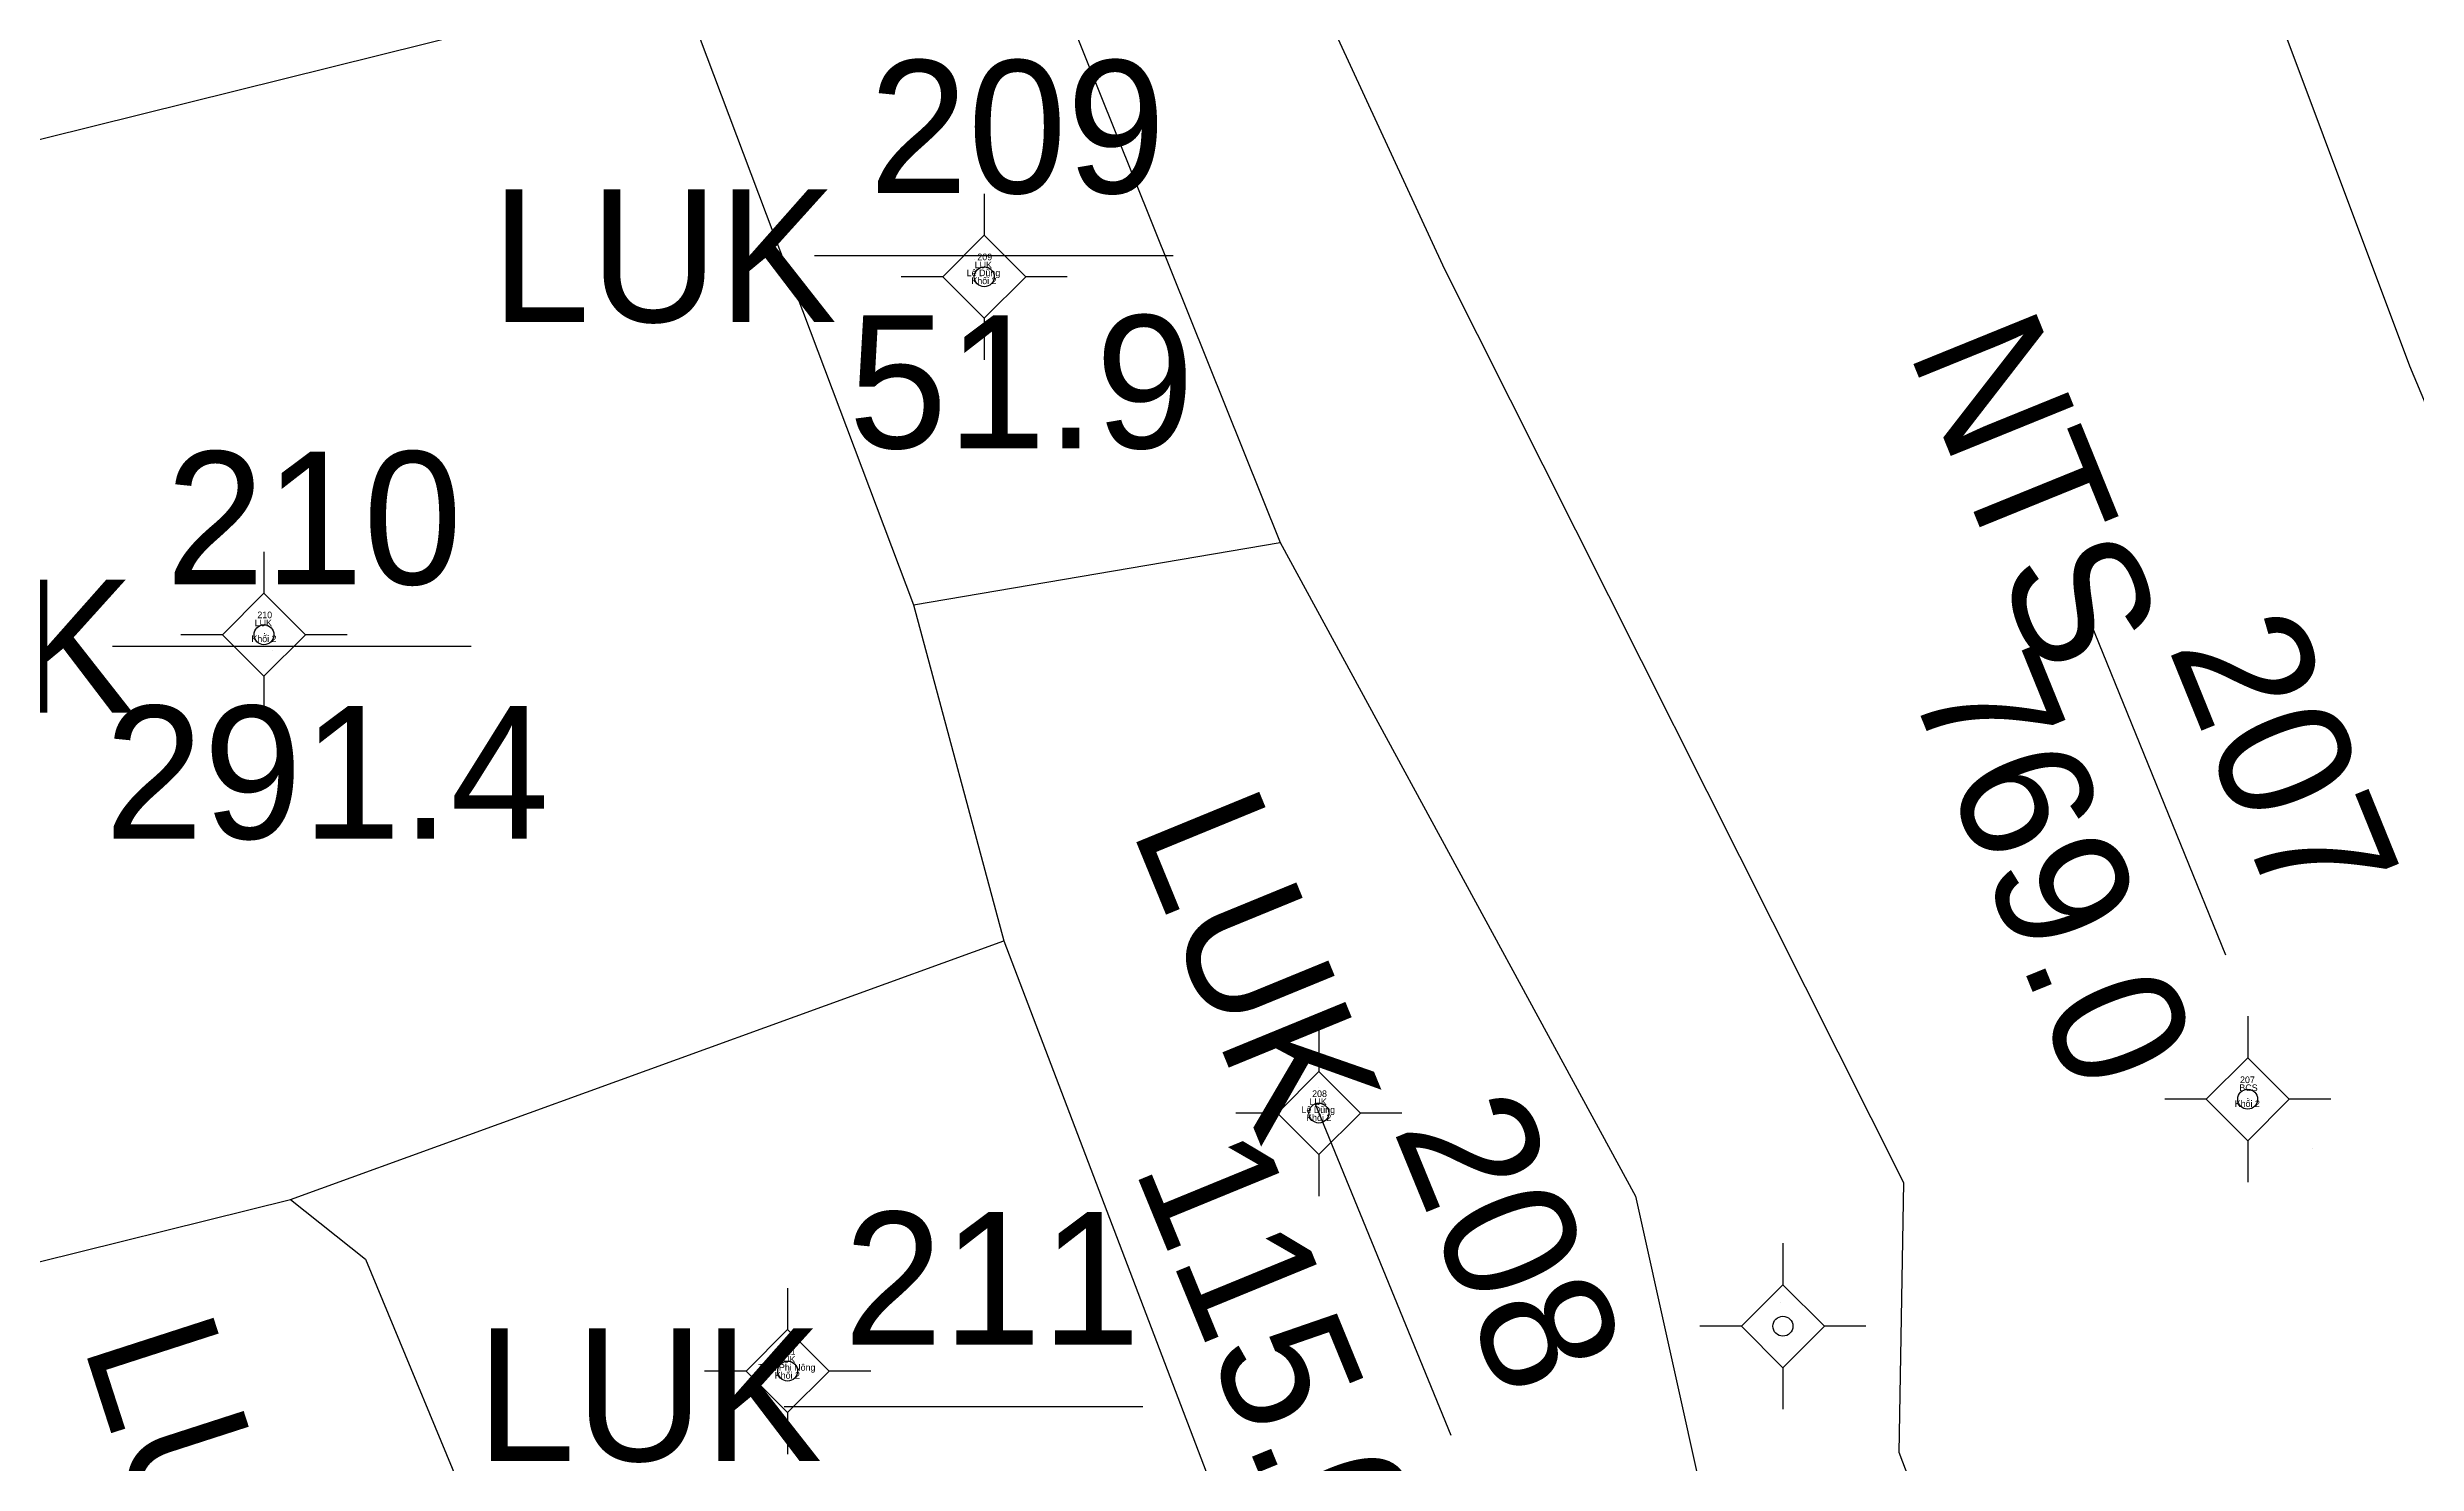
# Model space of a CAD drawing. Extents: x 550890 to 551618, y 1839259 to 1840146.
# Drawn here: x 551403.95 to 551439.62, y 1839565.47 to 1839586.79 of the extents above; entities that cross this region are included whole.
import ezdxf

# ---------------------------------------------------------------- set-up
doc = ezdxf.new("R2010")
doc.units = 0
for name, color, linetype in [('Level 10', 7, 'Continuous'), ('Level 11', 7, 'Continuous'), ('Level 13', 7, 'Continuous'), ('Level 15', 7, 'Continuous'), ('Level 2', 7, 'Continuous'), ('Level 23', 7, 'Continuous'), ('Level 31', 7, 'Continuous'), ('Level 4', 7, 'Continuous')]:
    doc.layers.add(name, color=color, linetype=linetype)

msp = doc.modelspace()

# ---------------------------------------------------------------- linework, layer by layer
at = {"layer": 'Level 10'}
for p, q in [((551396.51, 1839583.59), (551411.81, 1839587.39)), ((551413.76, 1839586.96), (551416.99, 1839578.4)), ((551416.99, 1839578.4), (551422.51, 1839579.34)), ((551416.99, 1839578.4), (551418.35, 1839573.34)), ((551407.61, 1839569.45), (551418.35, 1839573.34)), ((551418.35, 1839573.34), (551421.85, 1839564.16)), ((551401.45, 1839567.92), (551407.61, 1839569.45))]:
    msp.add_line(p, q, dxfattribs=at)
msp.add_lwpolyline([(551407.61, 1839569.45), (551408.74, 1839568.55), (551412.2, 1839560.2)], dxfattribs=at)
at = {"layer": 'Level 11'}
for p, q in [((551418.054, 1839584.591), (551418.054, 1839583.966)), ((551418.054, 1839583.966), (551417.429, 1839583.341)), ((551418.679, 1839583.341), (551418.054, 1839583.966)), ((551417.429, 1839583.341), (551416.804, 1839583.341)), ((551417.429, 1839583.341), (551418.054, 1839582.716)), ((551418.054, 1839582.716), (551418.679, 1839583.341)), ((551419.304, 1839583.341), (551418.679, 1839583.341)), ((551418.054, 1839582.716), (551418.054, 1839582.091)), ((551407.21, 1839579.201), (551407.21, 1839578.576)), ((551407.21, 1839578.576), (551406.585, 1839577.951)), ((551407.835, 1839577.951), (551407.21, 1839578.576)), ((551406.585, 1839577.951), (551405.96, 1839577.951)), ((551406.585, 1839577.951), (551407.21, 1839577.326)), ((551407.21, 1839577.326), (551407.835, 1839577.951)), ((551408.46, 1839577.951), (551407.835, 1839577.951)), ((551407.21, 1839577.326), (551407.21, 1839576.701)), ((551423.092, 1839571.999), (551423.092, 1839571.374)), ((551437.076, 1839572.208), (551437.076, 1839571.583)), ((551437.076, 1839571.583), (551436.451, 1839570.958)), ((551437.701, 1839570.958), (551437.076, 1839571.583)), ((551423.092, 1839571.374), (551422.467, 1839570.749)), ((551423.717, 1839570.749), (551423.092, 1839571.374)), ((551436.451, 1839570.958), (551435.826, 1839570.958)), ((551436.451, 1839570.958), (551437.076, 1839570.333)), ((551437.076, 1839570.333), (551437.701, 1839570.958)), ((551438.326, 1839570.958), (551437.701, 1839570.958)), ((551422.467, 1839570.749), (551421.842, 1839570.749)), ((551422.467, 1839570.749), (551423.092, 1839570.124)), ((551423.092, 1839570.124), (551423.717, 1839570.749)), ((551424.342, 1839570.749), (551423.717, 1839570.749)), ((551423.092, 1839570.124), (551423.092, 1839569.499)), ((551437.076, 1839570.333), (551437.076, 1839569.708)), ((551430.078, 1839568.79), (551430.078, 1839568.165)), ((551415.094, 1839568.114), (551415.094, 1839567.489)), ((551430.078, 1839568.165), (551429.453, 1839567.54)), ((551430.703, 1839567.54), (551430.078, 1839568.165)), ((551415.094, 1839567.489), (551414.469, 1839566.864)), ((551415.719, 1839566.864), (551415.094, 1839567.489)), ((551429.453, 1839567.54), (551428.828, 1839567.54)), ((551429.453, 1839567.54), (551430.078, 1839566.915)), ((551430.078, 1839566.915), (551430.703, 1839567.54)), ((551431.328, 1839567.54), (551430.703, 1839567.54)), ((551430.078, 1839566.915), (551430.078, 1839566.29)), ((551414.469, 1839566.864), (551413.844, 1839566.864)), ((551414.469, 1839566.864), (551415.094, 1839566.239)), ((551415.094, 1839566.239), (551415.719, 1839566.864)), ((551416.344, 1839566.864), (551415.719, 1839566.864)), ((551415.094, 1839566.239), (551415.094, 1839565.614))]:
    msp.add_line(p, q, dxfattribs=at)
for centre in [(551418.054, 1839583.341), (551407.21, 1839577.951), (551423.092, 1839570.749), (551437.075, 1839570.958), (551430.078, 1839567.54), (551415.094, 1839566.864)]:
    msp.add_circle(centre, 0.15, dxfattribs=at)
at = {"layer": 'Level 13'}
for p, q in [((551415.5, 1839583.66), (551420.9, 1839583.66)), ((551417.91, 1839583.6), (551417.91, 1839583.6)), ((551434.71, 1839578.13), (551436.74, 1839573.13)), ((551404.93, 1839577.78), (551410.33, 1839577.78)), ((551407.34, 1839577.72), (551407.34, 1839577.72)), ((551423.03, 1839570.9), (551425.08, 1839565.9)), ((551423.08, 1839571.14), (551423.08, 1839571.14)), ((551438.05, 1839570.21), (551438.05, 1839570.21)), ((551430.04, 1839567.89), (551430.04, 1839567.89)), ((551415.15, 1839566.81), (551415.15, 1839566.81)), ((551415.04, 1839566.33), (551420.44, 1839566.33))]:
    msp.add_line(p, q, dxfattribs=at)
at = {"layer": 'Level 23'}
msp.add_line((551418.74, 1839588.73), (551422.51, 1839579.34), dxfattribs=at)
msp.add_lwpolyline([(551422.51, 1839579.34), (551427.86, 1839569.5), (551428.91, 1839564.75), (551428.57, 1839563.1)], dxfattribs=at)
at = {"layer": 'Level 31'}
for points in [[(551453.78, 1839549.67), (551454.55, 1839548.19), (551448.45, 1839544.82), (551441.68, 1839541.5), (551435.59, 1839555.73), (551431.83, 1839565.64), (551431.9, 1839569.7), (551424.99, 1839583.45), (551420.79, 1839592.54), (551420.55, 1839598.14)], [(551436.91, 1839588.94), (551439.51, 1839582), (551446.66, 1839564.97), (551450.2, 1839557.33), (551452.86, 1839551.17), (551453.45, 1839550.17)]]:
    msp.add_lwpolyline(points, dxfattribs=at)

# ---------------------------------------------------------------- texts
at = {"layer": 'Level 13'}
for s, p in [('209', (551416.32, 1839584.6)), ('210', (551405.73, 1839578.71)), ('211', (551415.94, 1839567.26))]:
    msp.add_text(s, height=2, dxfattribs=at).set_placement(p)
for s, rotation, p in [('207', 292.1082, (551435.87, 1839577.76)), ('208', 292.2971, (551424.2, 1839570.51))]:
    msp.add_text(s, height=2, rotation=rotation, dxfattribs=at).set_placement(p)
at = {"layer": 'Level 15'}
for s, height, p in [('209', 0.1, (551417.95, 1839583.59)), ('Lê Dũng', 0.1, (551417.79, 1839583.35)), ('Khối 2', 0.1, (551417.86, 1839583.23)), ('LUK', 0.1, (551417.91, 1839583.47)), ('LUK', 0.1, (551407.07, 1839578.08)), ('210', 0.1, (551407.11, 1839578.2)), ('.', 0.1, (551407.2, 1839577.96)), ('Khối 2', 0.1, (551407.02, 1839577.84)), ('207', 0.1, (551436.96, 1839571.2)), ('Lê Dũng', 0.1, (551422.83, 1839570.75)), ('LUK', 0.1, (551422.95, 1839570.87)), ('208', 0.1, (551422.99, 1839570.99)), ('Khối 2', 0.1, (551436.88, 1839570.84)), ('BCS', 0.1, (551436.95, 1839571.08)), ('.', 0.1, (551437.06, 1839570.96)), ('Khối 2', 0.1, (551422.9, 1839570.63)), ('Trần Phi Nông', 0.10002, (551414.65, 1839566.87)), ('LUK', 0.1, (551414.95, 1839566.99)), ('211', 0.1, (551414.99, 1839567.11)), ('Khối 2', 0.1, (551414.9, 1839566.75))]:
    msp.add_text(s, height=height, dxfattribs=at).set_placement(p)
at = {"layer": 'Level 2'}
for p in [(551410.63, 1839582.66), (551400.06, 1839576.78), (551410.41, 1839565.51)]:
    msp.add_text('LUK', height=2, dxfattribs=at).set_placement(p)
for s, rotation, p in [('NTS', 292.1082, (551431.96, 1839582.23)), ('LUK', 292.2971, (551420.26, 1839575.03)), ('LUK', 287.9221, (551404.48, 1839567.26))]:
    msp.add_text(s, height=2, rotation=rotation, dxfattribs=at).set_placement(p)
at = {"layer": 'Level 4'}
for s, p in [('51.9', (551416.01, 1839580.76)), ('291.4', (551404.81, 1839574.88))]:
    msp.add_text(s, height=2, dxfattribs=at).set_placement(p)
for s, rotation, p in [('769.0', 292.1082, (551431.97, 1839577.17)), ('115.0', 292.2971, (551420.3, 1839569.93))]:
    msp.add_text(s, height=2, rotation=rotation, dxfattribs=at).set_placement(p)

doc.saveas('drawing.dxf')
